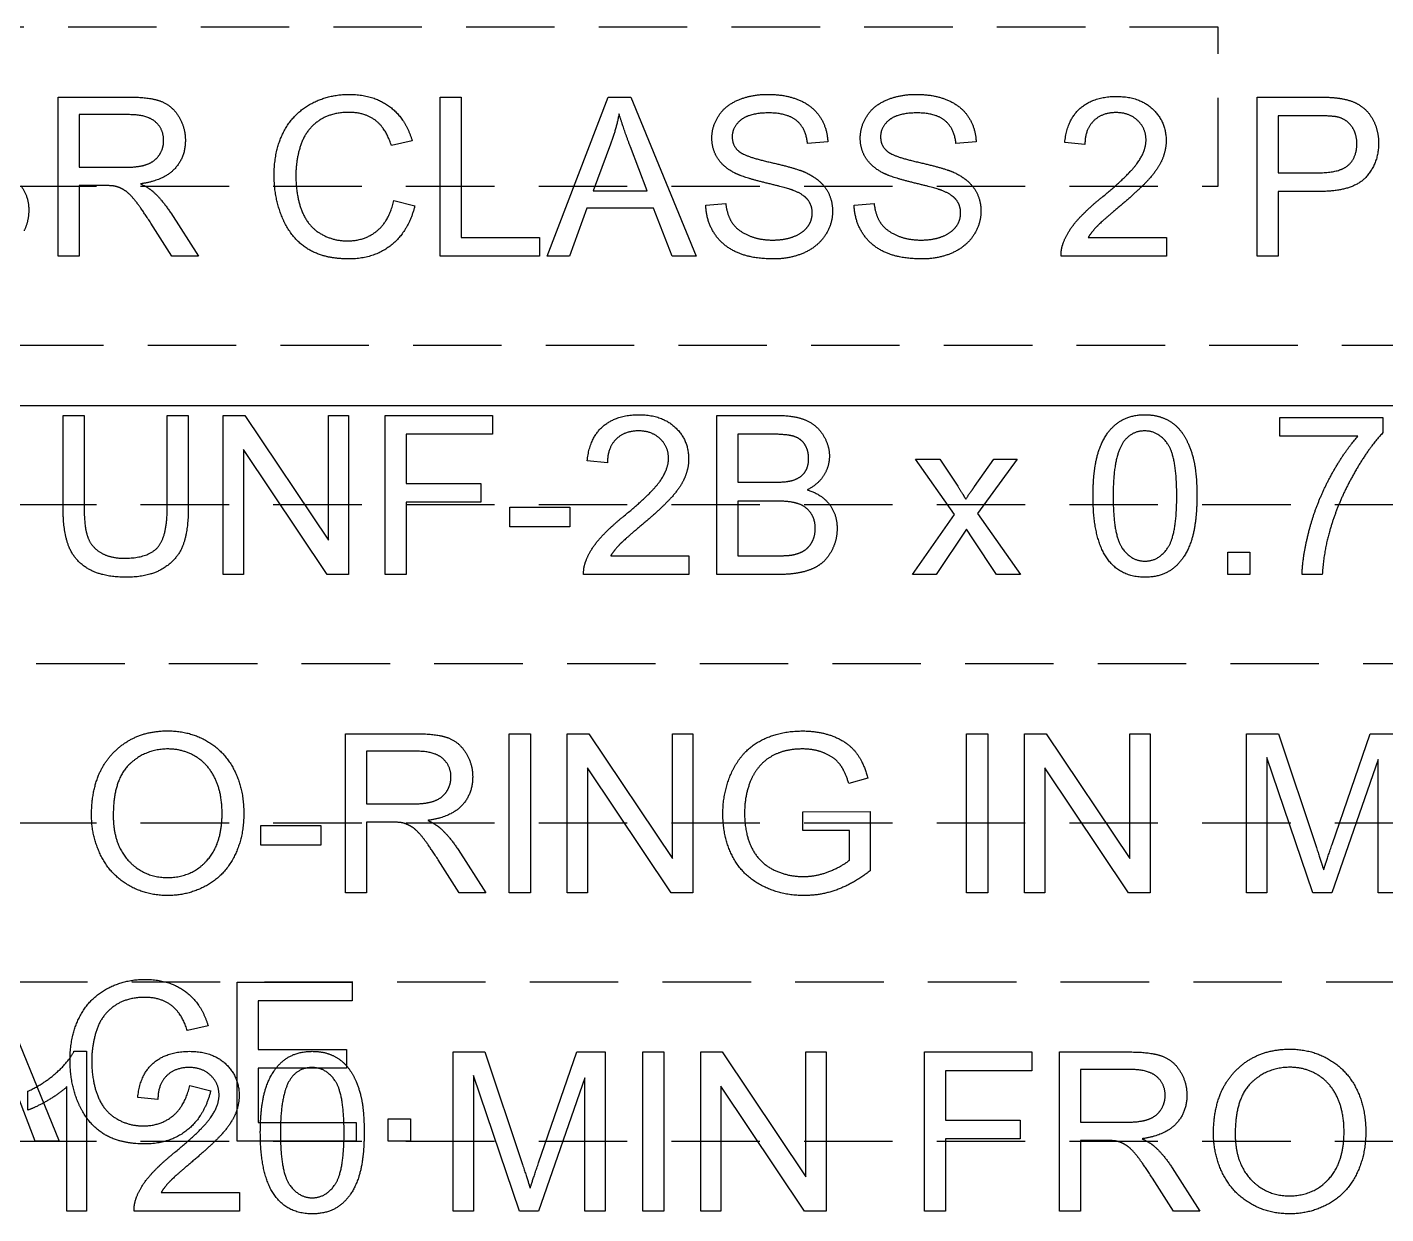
# Model space of a CAD drawing. Header units: millimetres. Extents: x 0 to 340, y 0 to 220.
# Drawn here: x 38.11 to 45.79, y 21.99 to 28.7 of the extents above; entities that cross this region are included whole.
import ezdxf

# ---------------------------------------------------------------- set-up
doc = ezdxf.new("R2010")
doc.units = ezdxf.units.MM
doc.linetypes.add('DASHED', pattern=[0.75, 0.5, -0.25])
doc.layers.get('0').update_dxf_attribs({"linetype": 'CONTINUOUS'})

msp = doc.modelspace()

# ---------------------------------------------------------------- linework, layer by layer
at = {"linetype": 'DASHED'}
for p, q in [((44.84, 28.7), (20, 28.7)), ((44.84, 27.8), (44.84, 28.7)), ((20, 27.8), (44.84, 27.8)), ((47.54, 26.9), (20, 26.9)), ((20, 26), (47.54, 26)), ((62.66, 25.1), (20, 25.1)), ((20, 24.2), (62.66, 24.2)), ((63.2, 23.3), (20, 23.3)), ((20, 22.4), (63.2, 22.4))]:
    msp.add_line(p, q, dxfattribs=at)
for p, q in [((38.2836, 27.4046), (38.2836, 28.3046)), ((38.2836, 28.3046), (38.6827, 28.3046)), ((40.4422, 27.4046), (40.4422, 28.3046)), ((40.4422, 28.3046), (40.5613, 28.3046)), ((40.5613, 28.3046), (40.5613, 27.5108)), ((41.0475, 27.4046), (41.3931, 28.3046)), ((41.3931, 28.3046), (41.5214, 28.3046)), ((41.5214, 28.3046), (41.8898, 27.4046)), ((45.06, 27.4046), (45.06, 28.3046)), ((45.06, 28.3046), (45.3995, 28.3046)), ((38.6876, 28.2052), (38.4027, 28.2052)), ((38.4027, 28.2052), (38.4027, 27.9074)), ((45.4093, 28.1984), (45.1791, 28.1984)), ((45.1791, 28.1984), (45.1791, 27.8767)), ((40.285, 28.0578), (40.1677, 28.0302)), ((41.406, 28.0382), (41.3072, 27.7742)), ((42.6338, 28.0511), (42.5197, 28.0425)), ((43.4724, 28.0511), (43.3583, 28.0425)), ((44.087, 28.0364), (43.9734, 28.048)), ((41.6123, 27.7742), (41.5184, 28.0235)), ((38.4027, 27.9074), (38.6587, 27.9074)), ((45.1791, 27.8767), (45.4118, 27.8767)), ((38.5409, 27.8043), (38.4027, 27.8043)), ((38.4027, 27.8043), (38.4027, 27.4046)), ((41.3072, 27.7742), (41.6123, 27.7742)), ((45.41, 27.7705), (45.1791, 27.7705)), ((45.1791, 27.7705), (45.1791, 27.4046)), ((38.9203, 27.6496), (39.0768, 27.4046)), ((40.1812, 27.7202), (40.3003, 27.6901)), ((41.2728, 27.6772), (41.1739, 27.4046)), ((41.6491, 27.6772), (41.2728, 27.6772)), ((41.7541, 27.4046), (41.6491, 27.6772)), ((41.9444, 27.6938), (42.0568, 27.7036)), ((42.783, 27.6938), (42.8954, 27.7036)), ((38.927, 27.4046), (38.8079, 27.5919)), ((40.5613, 27.5108), (41.0045, 27.5108)), ((41.0045, 27.5108), (41.0045, 27.4046)), ((44.106, 27.5108), (44.5474, 27.5108)), ((44.5474, 27.5108), (44.5474, 27.4046)), ((38.4027, 27.4046), (38.2836, 27.4046)), ((39.0768, 27.4046), (38.927, 27.4046)), ((41.0045, 27.4046), (40.4422, 27.4046)), ((41.1739, 27.4046), (41.0475, 27.4046)), ((41.8898, 27.4046), (41.7541, 27.4046)), ((44.5474, 27.4046), (43.9525, 27.4046)), ((45.1791, 27.4046), (45.06, 27.4046)), ((20, 26.56), (80, 26.56)), ((38.3119, 25.9847), (38.3119, 26.5046)), ((38.3119, 26.5046), (38.431, 26.5046)), ((38.431, 26.5046), (38.431, 25.9853)), ((38.9006, 26.5046), (39.0197, 26.5046)), ((38.9006, 25.9853), (38.9006, 26.5046)), ((39.0197, 26.5046), (39.0197, 25.9847)), ((39.2168, 25.6046), (39.2168, 26.5046)), ((39.2168, 26.5046), (39.339, 26.5046)), ((39.339, 26.5046), (39.8117, 25.798)), ((39.8117, 25.798), (39.8117, 26.5046)), ((39.8117, 26.5046), (39.9259, 26.5046)), ((39.9259, 26.5046), (39.9259, 25.6046)), ((40.1321, 25.6046), (40.1321, 26.5046)), ((40.1321, 26.5046), (40.7393, 26.5046)), ((40.7393, 26.5046), (40.7393, 26.3984)), ((42.007, 25.6046), (42.007, 26.5046)), ((42.007, 26.5046), (42.3447, 26.5046)), ((45.189, 26.3868), (45.189, 26.493)), ((45.189, 26.493), (45.7716, 26.493)), ((45.7716, 26.493), (45.7716, 26.407)), ((40.7393, 26.3984), (40.2512, 26.3984)), ((40.2512, 26.3984), (40.2512, 26.1197)), ((42.306, 26.3984), (42.1261, 26.3984)), ((42.1261, 26.3984), (42.1261, 26.1265)), ((45.6297, 26.3868), (45.189, 26.3868)), ((39.8037, 25.6046), (39.331, 26.3119)), ((39.331, 26.3119), (39.331, 25.6046)), ((41.3882, 26.2364), (41.2746, 26.248)), ((43.3503, 25.9435), (43.1299, 26.2566)), ((43.1299, 26.2566), (43.268, 26.2566)), ((43.268, 26.2566), (43.3681, 26.1038)), ((43.4632, 26.1025), (43.5731, 26.2566)), ((43.7051, 26.2566), (43.4798, 25.9497)), ((43.5731, 26.2566), (43.7051, 26.2566)), ((40.2512, 26.1197), (40.6736, 26.1197)), ((40.6736, 26.1197), (40.6736, 26.0135)), ((42.1261, 26.1265), (42.3207, 26.1265)), ((40.6736, 26.0135), (40.2512, 26.0135)), ((40.2512, 26.0135), (40.2512, 25.6046)), ((40.8369, 25.8748), (40.8369, 25.9859)), ((40.8369, 25.9859), (41.1764, 25.9859)), ((41.1764, 25.9859), (41.1764, 25.8748)), ((42.3342, 26.0203), (42.1261, 26.0203)), ((42.1261, 26.0203), (42.1261, 25.7108)), ((43.1121, 25.6046), (43.3503, 25.9435)), ((43.4798, 25.9497), (43.7223, 25.6046)), ((41.1764, 25.8748), (40.8369, 25.8748)), ((43.4172, 25.8619), (43.2459, 25.6046)), ((43.4528, 25.8072), (43.4172, 25.8619)), ((43.5866, 25.6046), (43.4528, 25.8072)), ((44.8943, 25.6046), (44.8943, 25.7305)), ((44.8943, 25.7305), (45.0201, 25.7305)), ((45.0201, 25.7305), (45.0201, 25.6046)), ((41.4072, 25.7108), (41.8486, 25.7108)), ((41.8486, 25.7108), (41.8486, 25.6046)), ((42.1261, 25.7108), (42.3502, 25.7108)), ((39.331, 25.6046), (39.2168, 25.6046)), ((39.9259, 25.6046), (39.8037, 25.6046)), ((40.2512, 25.6046), (40.1321, 25.6046)), ((41.8486, 25.6046), (41.2538, 25.6046)), ((42.3502, 25.6046), (42.007, 25.6046)), ((43.2459, 25.6046), (43.1121, 25.6046)), ((43.7223, 25.6046), (43.5866, 25.6046)), ((45.0201, 25.6046), (44.8943, 25.6046)), ((45.4284, 25.6046), (45.3148, 25.6046)), ((39.9074, 23.8046), (39.9074, 24.7046)), ((39.9074, 24.7046), (40.3065, 24.7046)), ((40.8338, 23.8046), (40.8338, 24.7046)), ((40.8338, 24.7046), (40.9529, 24.7046)), ((40.9529, 24.7046), (40.9529, 23.8046)), ((41.1617, 23.8046), (41.1617, 24.7046)), ((41.1617, 24.7046), (41.2838, 24.7046)), ((41.2838, 24.7046), (41.7565, 23.998)), ((41.7565, 23.998), (41.7565, 24.7046)), ((41.7565, 24.7046), (41.8707, 24.7046)), ((41.8707, 24.7046), (41.8707, 23.8046)), ((43.4184, 23.8046), (43.4184, 24.7046)), ((43.4184, 24.7046), (43.5375, 24.7046)), ((43.5375, 24.7046), (43.5375, 23.8046)), ((43.7462, 23.8046), (43.7462, 24.7046)), ((43.7462, 24.7046), (43.8684, 24.7046)), ((43.8684, 24.7046), (44.3411, 23.998)), ((44.3411, 23.998), (44.3411, 24.7046)), ((44.3411, 24.7046), (44.4553, 24.7046)), ((44.4553, 24.7046), (44.4553, 23.8046)), ((45.0011, 23.8046), (45.0011, 24.7046)), ((45.0011, 24.7046), (45.1804, 24.7046)), ((45.1804, 24.7046), (45.3934, 24.0674)), ((45.4842, 24.0784), (45.6997, 24.7046)), ((45.6997, 24.7046), (45.86, 24.7046)), ((40.3114, 24.6052), (40.0265, 24.6052)), ((40.0265, 24.6052), (40.0265, 24.3074)), ((41.7486, 23.8046), (41.2759, 24.5119)), ((41.2759, 24.5119), (41.2759, 23.8046)), ((44.3332, 23.8046), (43.8604, 24.5119)), ((43.8604, 24.5119), (43.8604, 23.8046)), ((45.3762, 23.8046), (45.1159, 24.5708)), ((45.1159, 24.5708), (45.1159, 23.8046)), ((45.7452, 24.5579), (45.4836, 23.8046)), ((45.7452, 23.8046), (45.7452, 24.5579)), ((42.8598, 24.4529), (42.7523, 24.4235)), ((40.0265, 24.3074), (40.2825, 24.3074)), ((40.1647, 24.2043), (40.0265, 24.2043)), ((40.0265, 24.2043), (40.0265, 23.8046)), ((42.492, 24.2632), (42.8733, 24.2638)), ((42.492, 24.1576), (42.492, 24.2632)), ((42.8733, 24.2638), (42.8733, 23.9299)), ((39.4298, 24.0748), (39.4298, 24.1859)), ((39.4298, 24.1859), (39.7693, 24.1859)), ((39.7693, 24.1859), (39.7693, 24.0748)), ((42.7566, 24.1576), (42.492, 24.1576)), ((42.7566, 23.99), (42.7566, 24.1576)), ((39.7693, 24.0748), (39.4298, 24.0748)), ((40.5441, 24.0496), (40.7006, 23.8046)), ((40.5508, 23.8046), (40.4317, 23.9919)), ((40.0265, 23.8046), (39.9074, 23.8046)), ((40.7006, 23.8046), (40.5508, 23.8046)), ((40.9529, 23.8046), (40.8338, 23.8046)), ((41.2759, 23.8046), (41.1617, 23.8046)), ((41.8707, 23.8046), (41.7486, 23.8046)), ((43.5375, 23.8046), (43.4184, 23.8046)), ((43.8604, 23.8046), (43.7462, 23.8046)), ((44.4553, 23.8046), (44.3332, 23.8046)), ((45.1159, 23.8046), (45.0011, 23.8046)), ((45.4836, 23.8046), (45.3762, 23.8046)), ((45.86, 23.8046), (45.7452, 23.8046)), ((37.922, 23.3), (38.2904, 22.4)), ((39.296, 22.4), (39.296, 23.3)), ((39.296, 23.3), (39.9467, 23.3)), ((39.9467, 23.3), (39.9467, 23.1938)), ((39.9467, 23.1938), (39.4151, 23.1938)), ((39.4151, 23.1938), (39.4151, 22.9181)), ((39.1314, 23.0532), (39.0142, 23.0256)), ((38.3733, 22.9083), (38.4445, 22.9083)), ((38.4445, 22.9083), (38.4445, 22.0046)), ((39.4151, 22.9181), (39.913, 22.9181)), ((39.913, 22.9181), (39.913, 22.8126)), ((40.5164, 22.0046), (40.5164, 22.9046)), ((40.5164, 22.9046), (40.6957, 22.9046)), ((40.6957, 22.9046), (40.9087, 22.2674)), ((40.9996, 22.2784), (41.2151, 22.9046)), ((41.2151, 22.9046), (41.3753, 22.9046)), ((41.3753, 22.9046), (41.3753, 22.0046)), ((41.5877, 22.0046), (41.5877, 22.9046)), ((41.5877, 22.9046), (41.7068, 22.9046)), ((41.7068, 22.9046), (41.7068, 22.0046)), ((41.9156, 22.0046), (41.9156, 22.9046)), ((41.9156, 22.9046), (42.0377, 22.9046)), ((42.0377, 22.9046), (42.5104, 22.198)), ((42.5104, 22.198), (42.5104, 22.9046)), ((42.5104, 22.9046), (42.6246, 22.9046)), ((42.6246, 22.9046), (42.6246, 22.0046)), ((43.1802, 22.0046), (43.1802, 22.9046)), ((43.1802, 22.9046), (43.7874, 22.9046)), ((43.7874, 22.9046), (43.7874, 22.7984)), ((43.9439, 22.0046), (43.9439, 22.9046)), ((43.9439, 22.9046), (44.343, 22.9046)), ((39.913, 22.8126), (39.4151, 22.8126)), ((39.4151, 22.8126), (39.4151, 22.5062)), ((40.8915, 22.0046), (40.6312, 22.7708)), ((40.6312, 22.7708), (40.6312, 22.0046)), ((41.2605, 22.7579), (40.999, 22.0046)), ((41.2605, 22.0046), (41.2605, 22.7579)), ((43.7874, 22.7984), (43.2993, 22.7984)), ((43.2993, 22.7984), (43.2993, 22.5197)), ((44.3479, 22.8052), (44.063, 22.8052)), ((44.063, 22.8052), (44.063, 22.5074)), ((38.1547, 22.4), (38.0497, 22.6726)), ((38.113, 22.5756), (38.113, 22.6824)), ((38.334, 22.0046), (38.334, 22.7088)), ((39.0277, 22.7156), (39.1468, 22.6855)), ((42.5025, 22.0046), (42.0297, 22.7119)), ((42.0297, 22.7119), (42.0297, 22.0046)), ((38.8478, 22.6364), (38.7342, 22.648)), ((39.4151, 22.5062), (39.9676, 22.5062)), ((39.9676, 22.5062), (39.9676, 22.4)), ((40.1493, 22.4), (40.1493, 22.5259)), ((40.1493, 22.5259), (40.2752, 22.5259)), ((40.2752, 22.5259), (40.2752, 22.4)), ((43.2993, 22.5197), (43.7217, 22.5197)), ((43.7217, 22.5197), (43.7217, 22.4135)), ((44.063, 22.5074), (44.319, 22.5074)), ((38.2904, 22.4), (38.1547, 22.4)), ((39.9676, 22.4), (39.296, 22.4)), ((40.2752, 22.4), (40.1493, 22.4)), ((43.7217, 22.4135), (43.2993, 22.4135)), ((43.2993, 22.4135), (43.2993, 22.0046)), ((44.2012, 22.4043), (44.063, 22.4043)), ((44.063, 22.4043), (44.063, 22.0046)), ((44.5806, 22.2496), (44.7371, 22.0046)), ((44.5873, 22.0046), (44.4682, 22.1919)), ((38.8668, 22.1108), (39.3083, 22.1108)), ((39.3083, 22.1108), (39.3083, 22.0046)), ((38.4445, 22.0046), (38.334, 22.0046)), ((39.3083, 22.0046), (38.7134, 22.0046)), ((40.6312, 22.0046), (40.5164, 22.0046)), ((40.999, 22.0046), (40.8915, 22.0046)), ((41.3753, 22.0046), (41.2605, 22.0046)), ((41.7068, 22.0046), (41.5877, 22.0046)), ((42.0297, 22.0046), (41.9156, 22.0046)), ((42.6246, 22.0046), (42.5025, 22.0046)), ((43.2993, 22.0046), (43.1802, 22.0046)), ((44.063, 22.0046), (43.9439, 22.0046)), ((44.7371, 22.0046), (44.5873, 22.0046))]:
    msp.add_line(p, q)
for points in [[(38.6827, 28.3046), (38.803, 28.3046), (38.8656, 28.2804)], [(38.8656, 28.2804), (38.9282, 28.2561), (38.9657, 28.1947)], [(39.5584, 28.1067), (39.6121, 28.2113), (39.7113, 28.2657)], [(39.7113, 28.2657), (39.8104, 28.32), (39.9295, 28.32)], [(39.9295, 28.32), (40.0646, 28.32), (40.1567, 28.2512)], [(42.0175, 28.1994), (42.0561, 28.2586), (42.1304, 28.2893)], [(42.1304, 28.2893), (42.2047, 28.32), (42.2956, 28.32)], [(42.2956, 28.32), (42.3956, 28.32), (42.4721, 28.2878)], [(42.4721, 28.2878), (42.5485, 28.2555), (42.5896, 28.1929)], [(42.8561, 28.1994), (42.8948, 28.2586), (42.969, 28.2893)], [(42.969, 28.2893), (43.0433, 28.32), (43.1342, 28.32)], [(43.1342, 28.32), (43.2342, 28.32), (43.3107, 28.2878)], [(43.3107, 28.2878), (43.3871, 28.2555), (43.4282, 28.1929)], [(44.0612, 28.2417), (44.1373, 28.3083), (44.2656, 28.3083)], [(44.2656, 28.3083), (44.3952, 28.3083), (44.4707, 28.2365)], [(45.3995, 28.3046), (45.4892, 28.3046), (45.5364, 28.296)], [(45.5364, 28.296), (45.6027, 28.285), (45.6475, 28.254)], [(38.834, 28.1641), (38.7877, 28.2052), (38.6876, 28.2052)], [(38.9657, 28.1947), (39.0031, 28.1334), (39.0031, 28.0591)], [(39.9271, 28.2181), (39.8233, 28.2181), (39.7537, 28.1683)], [(40.0769, 28.1733), (40.0173, 28.2181), (39.9271, 28.2181)], [(40.1567, 28.2512), (40.2488, 28.1825), (40.285, 28.0578)], [(41.4545, 28.2101), (41.4373, 28.1235), (41.406, 28.0382)], [(41.5184, 28.0235), (41.4754, 28.137), (41.4545, 28.2101)], [(41.9788, 28.072), (41.9788, 28.1401), (42.0175, 28.1994)], [(42.3005, 28.215), (42.1924, 28.215), (42.143, 28.1754)], [(42.4573, 28.1714), (42.4042, 28.215), (42.3005, 28.215)], [(42.5896, 28.1929), (42.6308, 28.1303), (42.6338, 28.0511)], [(42.8174, 28.072), (42.8174, 28.1401), (42.8561, 28.1994)], [(43.1391, 28.215), (43.031, 28.215), (42.9816, 28.1754)], [(43.2959, 28.1714), (43.2428, 28.215), (43.1391, 28.215)], [(43.4282, 28.1929), (43.4694, 28.1303), (43.4724, 28.0511)], [(43.9734, 28.048), (43.9851, 28.1751), (44.0612, 28.2417)], [(44.2632, 28.2168), (44.1834, 28.2168), (44.1355, 28.169)], [(44.3856, 28.1717), (44.3387, 28.2168), (44.2632, 28.2168)], [(44.4707, 28.2365), (44.5462, 28.1647), (44.5462, 28.0585)], [(45.5205, 28.1905), (45.4904, 28.1984), (45.4093, 28.1984)], [(45.5957, 28.1373), (45.5671, 28.1776), (45.5205, 28.1905)], [(45.6475, 28.254), (45.6924, 28.223), (45.7197, 28.1671)], [(38.8804, 28.0591), (38.8804, 28.1229), (38.834, 28.1641)], [(39.5047, 27.8614), (39.5047, 28.002), (39.5584, 28.1067)], [(39.7537, 28.1683), (39.684, 28.1186), (39.6557, 28.0348)], [(40.1677, 28.0302), (40.1364, 28.1284), (40.0769, 28.1733)], [(42.143, 28.1754), (42.0936, 28.1358), (42.0936, 28.0799)], [(42.5197, 28.0425), (42.5104, 28.1278), (42.4573, 28.1714)], [(42.9816, 28.1754), (42.9322, 28.1358), (42.9322, 28.0799)], [(43.3583, 28.0425), (43.349, 28.1278), (43.2959, 28.1714)], [(44.1355, 28.169), (44.0876, 28.1211), (44.087, 28.0364)], [(44.4326, 28.0609), (44.4326, 28.1266), (44.3856, 28.1717)], [(45.6242, 28.0407), (45.6242, 28.0971), (45.5957, 28.1373)], [(45.7197, 28.1671), (45.747, 28.1113), (45.747, 28.0443)], [(38.8564, 27.9783), (38.8804, 28.0155), (38.8804, 28.0591)], [(39.0031, 28.0591), (39.0031, 27.9633), (38.9411, 27.8976)], [(39.6557, 28.0348), (39.6275, 27.951), (39.6275, 27.862)], [(42.0104, 27.9599), (41.9788, 28.01), (41.9788, 28.072)], [(42.0936, 28.0799), (42.0936, 28.0314), (42.1286, 28.0001)], [(42.849, 27.9599), (42.8174, 28.01), (42.8174, 28.072)], [(42.9322, 28.0799), (42.9322, 28.0314), (42.9672, 28.0001)], [(44.381, 27.928), (44.4326, 27.9983), (44.4326, 28.0609)], [(44.5462, 28.0585), (44.5462, 28.0044), (44.5241, 27.9523)], [(45.5757, 27.9197), (45.6242, 27.9627), (45.6242, 28.0407)], [(45.747, 28.0443), (45.747, 27.9295), (45.6739, 27.85)], [(38.7864, 27.9243), (38.8325, 27.9412), (38.8564, 27.9783)], [(42.1065, 27.8761), (42.042, 27.9099), (42.0104, 27.9599)], [(42.1286, 28.0001), (42.163, 27.9688), (42.3082, 27.936)], [(42.9451, 27.8761), (42.8806, 27.9099), (42.849, 27.9599)], [(42.9672, 28.0001), (43.0016, 27.9688), (43.1468, 27.936)], [(44.5241, 27.9523), (44.502, 27.9001), (44.4507, 27.8424)], [(38.6587, 27.9074), (38.7404, 27.9074), (38.7864, 27.9243)], [(38.9411, 27.8976), (38.8791, 27.8319), (38.7496, 27.8141)], [(42.2802, 27.82), (42.1562, 27.8497), (42.1065, 27.8761)], [(42.3082, 27.936), (42.4533, 27.9031), (42.5074, 27.8786)], [(42.5074, 27.8786), (42.586, 27.8424), (42.6234, 27.7868)], [(43.1188, 27.82), (42.9948, 27.8497), (42.9451, 27.8761)], [(43.1468, 27.936), (43.292, 27.9031), (43.346, 27.8786)], [(43.346, 27.8786), (43.4246, 27.8424), (43.462, 27.7868)], [(44.1827, 27.7374), (44.3295, 27.8577), (44.381, 27.928)], [(45.4118, 27.8767), (45.5272, 27.8767), (45.5757, 27.9197)], [(38.074, 27.8018), (38.1179, 27.7441), (38.1179, 27.6656)], [(38.6072, 27.8), (38.5869, 27.8043), (38.5409, 27.8043)], [(38.6615, 27.7761), (38.6348, 27.7932), (38.6072, 27.8)], [(38.7496, 27.8141), (38.7969, 27.7914), (38.8214, 27.7693)], [(39.5523, 27.6201), (39.5047, 27.7325), (39.5047, 27.8614)], [(39.6275, 27.862), (39.6275, 27.7472), (39.661, 27.6616)], [(42.4405, 27.7761), (42.4042, 27.7902), (42.2802, 27.82)], [(43.2791, 27.7761), (43.2428, 27.7902), (43.1188, 27.82)], [(44.4507, 27.8424), (44.3995, 27.7847), (44.2804, 27.684)], [(45.6739, 27.85), (45.6009, 27.7705), (45.41, 27.7705)], [(38.722, 27.7159), (38.6882, 27.7589), (38.6615, 27.7761)], [(38.8214, 27.7693), (38.8736, 27.7214), (38.9203, 27.6496)], [(42.5215, 27.723), (42.4969, 27.7546), (42.4405, 27.7761)], [(42.546, 27.649), (42.546, 27.6913), (42.5215, 27.723)], [(42.6234, 27.7868), (42.6608, 27.7312), (42.6608, 27.6588)], [(43.3601, 27.723), (43.3355, 27.7546), (43.2791, 27.7761)], [(43.3847, 27.649), (43.3847, 27.6913), (43.3601, 27.723)], [(43.462, 27.7868), (43.4995, 27.7312), (43.4995, 27.6588)], [(44.0382, 27.6011), (44.0882, 27.66), (44.1827, 27.7374)], [(38.1179, 27.6656), (38.1179, 27.6023), (38.0912, 27.548)], [(38.8079, 27.5919), (38.7557, 27.6729), (38.722, 27.7159)], [(39.661, 27.6616), (39.6944, 27.5759), (39.765, 27.5336)], [(40.0873, 27.5489), (40.1567, 27.6066), (40.1812, 27.7202)], [(40.3003, 27.6901), (40.2629, 27.5434), (40.1656, 27.4663)], [(41.9938, 27.532), (41.9469, 27.6035), (41.9444, 27.6938)], [(42.0568, 27.7036), (42.0647, 27.6361), (42.0939, 27.5928)], [(42.5206, 27.5719), (42.546, 27.6072), (42.546, 27.649)], [(42.6608, 27.6588), (42.6608, 27.587), (42.6197, 27.5234)], [(42.8324, 27.532), (42.7855, 27.6035), (42.783, 27.6938)], [(42.8954, 27.7036), (42.9033, 27.6361), (42.9325, 27.5928)], [(43.3592, 27.5719), (43.3847, 27.6072), (43.3847, 27.649)], [(43.4995, 27.6588), (43.4995, 27.587), (43.4583, 27.5234)], [(44.2804, 27.684), (44.1809, 27.6005), (44.1527, 27.5707)], [(39.691, 27.4485), (39.5999, 27.5078), (39.5523, 27.6201)], [(42.0939, 27.5928), (42.1231, 27.5495), (42.1845, 27.5228)], [(42.4429, 27.5164), (42.4951, 27.5366), (42.5206, 27.5719)], [(42.9325, 27.5928), (42.9617, 27.5495), (43.0231, 27.5228)], [(43.2815, 27.5164), (43.3337, 27.5366), (43.3592, 27.5719)], [(43.9654, 27.4814), (43.9881, 27.5422), (44.0382, 27.6011)], [(44.1527, 27.5707), (44.1244, 27.5409), (44.106, 27.5108)], [(39.765, 27.5336), (39.8356, 27.4912), (39.9179, 27.4912)], [(39.9179, 27.4912), (40.0179, 27.4912), (40.0873, 27.5489)], [(42.1234, 27.4249), (42.0408, 27.4605), (41.9938, 27.532)], [(42.1845, 27.5228), (42.2458, 27.4961), (42.3226, 27.4961)], [(42.3226, 27.4961), (42.3907, 27.4961), (42.4429, 27.5164)], [(42.6197, 27.5234), (42.5786, 27.4599), (42.5015, 27.4246)], [(42.962, 27.4249), (42.8794, 27.4605), (42.8324, 27.532)], [(43.0231, 27.5228), (43.0845, 27.4961), (43.1612, 27.4961)], [(43.1612, 27.4961), (43.2293, 27.4961), (43.2815, 27.5164)], [(43.4583, 27.5234), (43.4172, 27.4599), (43.3401, 27.4246)], [(39.9277, 27.3893), (39.7822, 27.3893), (39.691, 27.4485)], [(40.1656, 27.4663), (40.0683, 27.3893), (39.9277, 27.3893)], [(42.3281, 27.3893), (42.2059, 27.3893), (42.1234, 27.4249)], [(42.5015, 27.4246), (42.4245, 27.3893), (42.3281, 27.3893)], [(43.1667, 27.3893), (43.0445, 27.3893), (42.962, 27.4249)], [(43.3401, 27.4246), (43.2631, 27.3893), (43.1667, 27.3893)], [(43.9525, 27.4046), (43.9513, 27.4445), (43.9654, 27.4814)], [(41.3624, 26.4417), (41.4385, 26.5083), (41.5669, 26.5083)], [(41.5669, 26.5083), (41.6964, 26.5083), (41.7719, 26.4365)], [(42.3447, 26.5046), (42.4478, 26.5046), (42.5101, 26.4773)], [(44.2635, 26.4555), (44.3282, 26.5083), (44.4265, 26.5083)], [(44.4265, 26.5083), (44.4989, 26.5083), (44.5535, 26.4792)], [(41.2746, 26.248), (41.2863, 26.3751), (41.3624, 26.4417)], [(41.5644, 26.4168), (41.4846, 26.4168), (41.4367, 26.369)], [(41.6869, 26.3717), (41.6399, 26.4168), (41.5644, 26.4168)], [(41.7719, 26.4365), (41.8474, 26.3647), (41.8474, 26.2585)], [(42.5101, 26.4773), (42.5724, 26.45), (42.6077, 26.3932)], [(44.1659, 26.3054), (44.1987, 26.4027), (44.2635, 26.4555)], [(44.4252, 26.4168), (44.3491, 26.4168), (44.3037, 26.3524)], [(44.5545, 26.3438), (44.5026, 26.4168), (44.4252, 26.4168)], [(44.5535, 26.4792), (44.6082, 26.45), (44.6438, 26.3951)], [(41.4367, 26.369), (41.3888, 26.3211), (41.3882, 26.2364)], [(41.7338, 26.2609), (41.7338, 26.3266), (41.6869, 26.3717)], [(42.4429, 26.3858), (42.403, 26.3984), (42.306, 26.3984)], [(42.5043, 26.3392), (42.4828, 26.3733), (42.4429, 26.3858)], [(42.5258, 26.2603), (42.5258, 26.3051), (42.5043, 26.3392)], [(42.6077, 26.3932), (42.643, 26.3364), (42.643, 26.2744)], [(44.3037, 26.3524), (44.2466, 26.2701), (44.2466, 26.0485)], [(44.6063, 26.0485), (44.6063, 26.2707), (44.5545, 26.3438)], [(44.6438, 26.3951), (44.6794, 26.3401), (44.6997, 26.2612)], [(45.471, 26.1513), (45.5456, 26.291), (45.6297, 26.3868)], [(45.7716, 26.407), (45.6856, 26.3156), (45.6012, 26.1639)], [(42.643, 26.2744), (42.643, 26.2167), (42.6117, 26.1658)], [(44.133, 26.0485), (44.133, 26.2081), (44.1659, 26.3054)], [(41.6823, 26.128), (41.7338, 26.1983), (41.7338, 26.2609)], [(41.8474, 26.2585), (41.8474, 26.2044), (41.8253, 26.1523)], [(42.5028, 26.1817), (42.5258, 26.213), (42.5258, 26.2603)], [(44.6997, 26.2612), (44.7199, 26.1823), (44.7199, 26.0485)], [(41.484, 25.9374), (41.6307, 26.0577), (41.6823, 26.128)], [(41.8253, 26.1523), (41.8032, 26.1001), (41.7519, 26.0424)], [(42.3207, 26.1265), (42.3999, 26.1265), (42.4343, 26.1369)], [(42.4343, 26.1369), (42.4797, 26.1504), (42.5028, 26.1817)], [(42.6117, 26.1658), (42.5804, 26.1148), (42.5172, 26.0835)], [(45.3565, 25.8613), (45.3965, 26.0117), (45.471, 26.1513)], [(45.6012, 26.1639), (45.5168, 26.0123), (45.4707, 25.852)], [(41.7519, 26.0424), (41.7007, 25.9847), (41.5816, 25.884)], [(42.5172, 26.0835), (42.5988, 26.0595), (42.6427, 26.0018)], [(43.3681, 26.1038), (43.3963, 26.0602), (43.4135, 26.0307)], [(43.4135, 26.0307), (43.4405, 26.0712), (43.4632, 26.1025)], [(44.222, 25.6826), (44.133, 25.795), (44.133, 26.0485)], [(44.2466, 26.0485), (44.2466, 25.8269), (44.2985, 25.7535)], [(44.5545, 25.7538), (44.6063, 25.8275), (44.6063, 26.0485)], [(44.7199, 26.0485), (44.7199, 25.8901), (44.6874, 25.7928)], [(38.3462, 25.759), (38.3119, 25.8416), (38.3119, 25.9847)], [(38.431, 25.9853), (38.431, 25.868), (38.4528, 25.8124)], [(38.8447, 25.7563), (38.9006, 25.8158), (38.9006, 25.9853)], [(39.0197, 25.9847), (39.0197, 25.849), (38.989, 25.7692)], [(42.4659, 26.0052), (42.4202, 26.0203), (42.3342, 26.0203)], [(42.5375, 25.953), (42.5117, 25.9902), (42.4659, 26.0052)], [(42.6427, 26.0018), (42.6866, 25.9441), (42.6866, 25.8656)], [(41.3394, 25.8011), (41.3894, 25.86), (41.484, 25.9374)], [(41.5816, 25.884), (41.4821, 25.8005), (41.4539, 25.7707)], [(42.5632, 25.8656), (42.5632, 25.9159), (42.5375, 25.953)], [(38.4528, 25.8124), (38.4746, 25.7569), (38.5277, 25.7268)], [(41.2666, 25.6814), (41.2894, 25.7422), (41.3394, 25.8011)], [(42.5454, 25.7897), (42.5632, 25.8226), (42.5632, 25.8656)], [(42.6866, 25.8656), (42.6866, 25.8023), (42.6599, 25.748)], [(45.3148, 25.6046), (45.3166, 25.7108), (45.3565, 25.8613)], [(45.4707, 25.852), (45.4376, 25.7391), (45.4284, 25.6046)], [(38.4611, 25.6329), (38.3806, 25.6765), (38.3462, 25.759)], [(38.5277, 25.7268), (38.5808, 25.6967), (38.6575, 25.6967)], [(38.6575, 25.6967), (38.7889, 25.6967), (38.8447, 25.7563)], [(38.989, 25.7692), (38.9583, 25.6894), (38.8782, 25.6393)], [(41.4539, 25.7707), (41.4257, 25.7409), (41.4072, 25.7108)], [(42.4312, 25.7151), (42.4724, 25.7225), (42.5, 25.7397)], [(42.5, 25.7397), (42.5276, 25.7569), (42.5454, 25.7897)], [(42.6599, 25.748), (42.6332, 25.6937), (42.5939, 25.6642)], [(44.2985, 25.7535), (44.3503, 25.6802), (44.4265, 25.6802)], [(44.4265, 25.6802), (44.5026, 25.6802), (44.5545, 25.7538)], [(44.6874, 25.7928), (44.6548, 25.6955), (44.5901, 25.6424)], [(41.2538, 25.6046), (41.2525, 25.6445), (41.2666, 25.6814)], [(42.3502, 25.7108), (42.4079, 25.7108), (42.4312, 25.7151)], [(42.5939, 25.6642), (42.5546, 25.6347), (42.4954, 25.6197)], [(44.4265, 25.5893), (44.2963, 25.5893), (44.222, 25.6826)], [(38.6679, 25.5893), (38.5415, 25.5893), (38.4611, 25.6329)], [(38.8782, 25.6393), (38.7981, 25.5893), (38.6679, 25.5893)], [(42.4954, 25.6197), (42.4362, 25.6046), (42.3502, 25.6046)], [(44.5901, 25.6424), (44.5253, 25.5893), (44.4265, 25.5893)], [(38.593, 24.5938), (38.7134, 24.7206), (38.9037, 24.7206)], [(38.9037, 24.7206), (39.0283, 24.7206), (39.1284, 24.6611)], [(39.1284, 24.6611), (39.2284, 24.6015), (39.2809, 24.495)], [(40.3065, 24.7046), (40.4268, 24.7046), (40.4894, 24.6804)], [(40.4894, 24.6804), (40.552, 24.6561), (40.5895, 24.5947)], [(42.0957, 24.4956), (42.1507, 24.6095), (42.2538, 24.6647)], [(42.2538, 24.6647), (42.357, 24.72), (42.4914, 24.72)], [(42.4914, 24.72), (42.589, 24.72), (42.6679, 24.6884)], [(42.6679, 24.6884), (42.7468, 24.6568), (42.7916, 24.6003)], [(38.4727, 24.243), (38.4727, 24.4671), (38.593, 24.5938)], [(38.9043, 24.6181), (38.7778, 24.6181), (38.6867, 24.5312)], [(39.0648, 24.573), (38.9933, 24.6181), (38.9043, 24.6181)], [(39.1735, 24.4459), (39.1364, 24.5278), (39.0648, 24.573)], [(40.4578, 24.5641), (40.4115, 24.6052), (40.3114, 24.6052)], [(40.5895, 24.5947), (40.6269, 24.5334), (40.6269, 24.4591)], [(42.3508, 24.5932), (42.2913, 24.5683), (42.2547, 24.5278)], [(42.492, 24.6181), (42.4104, 24.6181), (42.3508, 24.5932)], [(42.616, 24.5944), (42.5602, 24.6181), (42.492, 24.6181)], [(42.702, 24.5315), (42.6719, 24.5708), (42.616, 24.5944)], [(42.7916, 24.6003), (42.8364, 24.5438), (42.8598, 24.4529)], [(38.6867, 24.5312), (38.5955, 24.4443), (38.5955, 24.2411)], [(40.5042, 24.4591), (40.5042, 24.5229), (40.4578, 24.5641)], [(42.0408, 24.2503), (42.0408, 24.3817), (42.0957, 24.4956)], [(42.2547, 24.5278), (42.2182, 24.4873), (42.198, 24.4388)], [(42.7523, 24.4235), (42.7321, 24.4922), (42.702, 24.5315)], [(39.2106, 24.254), (39.2106, 24.3639), (39.1735, 24.4459)], [(39.2809, 24.495), (39.3334, 24.3885), (39.3334, 24.2534)], [(40.4802, 24.3783), (40.5042, 24.4155), (40.5042, 24.4591)], [(40.6269, 24.4591), (40.6269, 24.3633), (40.5649, 24.2976)], [(42.198, 24.4388), (42.1636, 24.3553), (42.1636, 24.2577)], [(40.4102, 24.3243), (40.4563, 24.3412), (40.4802, 24.3783)], [(40.2825, 24.3074), (40.3642, 24.3074), (40.4102, 24.3243)], [(40.5649, 24.2976), (40.5029, 24.2319), (40.3734, 24.2141)], [(38.5243, 24.0183), (38.4727, 24.1245), (38.4727, 24.243)], [(38.5955, 24.2411), (38.5955, 24.0784), (38.683, 23.9848)], [(39.1238, 23.9857), (39.2106, 24.0803), (39.2106, 24.254)], [(39.3334, 24.2534), (39.3334, 24.1165), (39.2782, 24.0085)], [(40.231, 24.2), (40.2107, 24.2043), (40.1647, 24.2043)], [(40.2853, 24.1761), (40.2586, 24.1932), (40.231, 24.2)], [(40.3734, 24.2141), (40.4207, 24.1914), (40.4452, 24.1693)], [(42.096, 24.0103), (42.0408, 24.1177), (42.0408, 24.2503)], [(42.1636, 24.2577), (42.1636, 24.1374), (42.205, 24.0563)], [(40.3458, 24.1159), (40.312, 24.1589), (40.2853, 24.1761)], [(40.4317, 23.9919), (40.3795, 24.0729), (40.3458, 24.1159)], [(40.4452, 24.1693), (40.4974, 24.1214), (40.5441, 24.0496)], [(42.205, 24.0563), (42.2465, 23.9753), (42.3257, 23.936)], [(45.3934, 24.0674), (45.4229, 23.9784), (45.4364, 23.9342)], [(45.4364, 23.9342), (45.4517, 23.9833), (45.4842, 24.0784)], [(38.6759, 23.8507), (38.5759, 23.9121), (38.5243, 24.0183)], [(38.683, 23.9848), (38.7705, 23.8912), (38.9025, 23.8912)], [(38.9025, 23.8912), (39.0369, 23.8912), (39.1238, 23.9857)], [(39.2782, 24.0085), (39.2229, 23.9004), (39.1216, 23.8449)], [(42.2597, 23.8461), (42.1513, 23.9029), (42.096, 24.0103)], [(42.6449, 23.9265), (42.7186, 23.9563), (42.7566, 23.99)], [(42.3257, 23.936), (42.4048, 23.8967), (42.4939, 23.8967)], [(42.4939, 23.8967), (42.5712, 23.8967), (42.6449, 23.9265)], [(42.8733, 23.9299), (42.7855, 23.8599), (42.6922, 23.8246)], [(38.9031, 23.7893), (38.776, 23.7893), (38.6759, 23.8507)], [(39.1216, 23.8449), (39.0203, 23.7893), (38.9031, 23.7893)], [(42.5006, 23.7893), (42.368, 23.7893), (42.2597, 23.8461)], [(42.6922, 23.8246), (42.5988, 23.7893), (42.5006, 23.7893)], [(38.5577, 23.261), (38.6569, 23.3153), (38.776, 23.3153)], [(38.776, 23.3153), (38.9111, 23.3153), (39.0031, 23.2466)], [(38.4049, 23.102), (38.4586, 23.2067), (38.5577, 23.261)], [(38.7735, 23.2134), (38.6698, 23.2134), (38.6001, 23.1637)], [(38.9233, 23.1686), (38.8638, 23.2134), (38.7735, 23.2134)], [(39.0031, 23.2466), (39.0952, 23.1778), (39.1314, 23.0532)], [(38.6001, 23.1637), (38.5304, 23.114), (38.5022, 23.0302)], [(39.0142, 23.0256), (38.9829, 23.1238), (38.9233, 23.1686)], [(38.3512, 22.8568), (38.3512, 22.9973), (38.4049, 23.102)], [(38.5022, 23.0302), (38.4739, 22.9464), (38.4739, 22.8574)], [(38.275, 22.788), (38.3444, 22.85), (38.3733, 22.9083)], [(38.822, 22.8417), (38.8982, 22.9083), (39.0265, 22.9083)], [(39.0265, 22.9083), (39.156, 22.9083), (39.2315, 22.8365)], [(39.5572, 22.8555), (39.622, 22.9083), (39.7202, 22.9083)], [(39.7202, 22.9083), (39.7926, 22.9083), (39.8473, 22.8792)], [(44.343, 22.9046), (44.4633, 22.9046), (44.5259, 22.8804)], [(44.9342, 22.7938), (45.0545, 22.9206), (45.2448, 22.9206)], [(45.2448, 22.9206), (45.3694, 22.9206), (45.4695, 22.8611)], [(38.3987, 22.6155), (38.3512, 22.7278), (38.3512, 22.8568)], [(38.4739, 22.8574), (38.4739, 22.7426), (38.5074, 22.6569)], [(38.7342, 22.648), (38.7459, 22.7751), (38.822, 22.8417)], [(39.024, 22.8168), (38.9442, 22.8168), (38.8963, 22.769)], [(39.1465, 22.7717), (39.0995, 22.8168), (39.024, 22.8168)], [(39.2315, 22.8365), (39.307, 22.7647), (39.307, 22.6585)], [(39.4596, 22.7054), (39.4924, 22.8027), (39.5572, 22.8555)], [(39.719, 22.8168), (39.6428, 22.8168), (39.5974, 22.7524)], [(39.8482, 22.7438), (39.7963, 22.8168), (39.719, 22.8168)], [(39.8473, 22.8792), (39.9019, 22.85), (39.9375, 22.7951)], [(44.5259, 22.8804), (44.5885, 22.8561), (44.626, 22.7947)], [(45.2454, 22.8181), (45.119, 22.8181), (45.0278, 22.7312)], [(45.406, 22.773), (45.3345, 22.8181), (45.2454, 22.8181)], [(45.4695, 22.8611), (45.5696, 22.8015), (45.6221, 22.695)], [(38.113, 22.6824), (38.2057, 22.726), (38.275, 22.788)], [(38.8963, 22.769), (38.8484, 22.7211), (38.8478, 22.6364)], [(39.1935, 22.6609), (39.1935, 22.7266), (39.1465, 22.7717)], [(39.5974, 22.7524), (39.5403, 22.6701), (39.5403, 22.4485)], [(39.9001, 22.4485), (39.9001, 22.6707), (39.8482, 22.7438)], [(39.9375, 22.7951), (39.9731, 22.7401), (39.9934, 22.6612)], [(44.4943, 22.7641), (44.448, 22.8052), (44.3479, 22.8052)], [(44.5407, 22.6591), (44.5407, 22.7229), (44.4943, 22.7641)], [(44.626, 22.7947), (44.6634, 22.7334), (44.6634, 22.6591)], [(44.8138, 22.443), (44.8138, 22.6671), (44.9342, 22.7938)], [(45.0278, 22.7312), (44.9366, 22.6443), (44.9366, 22.4411)], [(45.5146, 22.6459), (45.4775, 22.7278), (45.406, 22.773)], [(38.334, 22.7088), (38.2941, 22.6707), (38.2293, 22.6327)], [(38.5074, 22.6569), (38.5409, 22.5713), (38.6115, 22.5289)], [(38.9338, 22.5443), (39.0031, 22.602), (39.0277, 22.7156)], [(39.1468, 22.6855), (39.1093, 22.5387), (39.012, 22.4617)], [(39.1419, 22.528), (39.1935, 22.5983), (39.1935, 22.6609)], [(39.307, 22.6585), (39.307, 22.6044), (39.2849, 22.5523)], [(39.4267, 22.4485), (39.4267, 22.6081), (39.4596, 22.7054)], [(39.9934, 22.6612), (40.0136, 22.5823), (40.0136, 22.4485)], [(44.5167, 22.5783), (44.5407, 22.6155), (44.5407, 22.6591)], [(44.6634, 22.6591), (44.6634, 22.5633), (44.6014, 22.4976)], [(45.6221, 22.695), (45.6746, 22.5885), (45.6746, 22.4534)], [(38.2293, 22.6327), (38.1645, 22.5946), (38.113, 22.5756)], [(38.5375, 22.4439), (38.4463, 22.5031), (38.3987, 22.6155)], [(44.4467, 22.5243), (44.4928, 22.5412), (44.5167, 22.5783)], [(45.5518, 22.454), (45.5518, 22.5639), (45.5146, 22.6459)], [(38.6115, 22.5289), (38.6821, 22.4866), (38.7643, 22.4866)], [(38.7643, 22.4866), (38.8644, 22.4866), (38.9338, 22.5443)], [(38.9436, 22.3374), (39.0903, 22.4577), (39.1419, 22.528)], [(39.2849, 22.5523), (39.2628, 22.5001), (39.2116, 22.4424)], [(44.319, 22.5074), (44.4007, 22.5074), (44.4467, 22.5243)], [(38.7741, 22.3847), (38.6287, 22.3847), (38.5375, 22.4439)], [(39.012, 22.4617), (38.9147, 22.3847), (38.7741, 22.3847)], [(39.2116, 22.4424), (39.1603, 22.3847), (39.0412, 22.284)], [(39.5158, 22.0826), (39.4267, 22.195), (39.4267, 22.4485)], [(39.5403, 22.4485), (39.5403, 22.2269), (39.5922, 22.1535)], [(39.8482, 22.1538), (39.9001, 22.2275), (39.9001, 22.4485)], [(40.0136, 22.4485), (40.0136, 22.2901), (39.9811, 22.1928)], [(44.6014, 22.4976), (44.5394, 22.4319), (44.4099, 22.4141)], [(44.8654, 22.2183), (44.8138, 22.3245), (44.8138, 22.443)], [(44.9366, 22.4411), (44.9366, 22.2784), (45.0241, 22.1848)], [(45.4649, 22.1857), (45.5518, 22.2803), (45.5518, 22.454)], [(45.6746, 22.4534), (45.6746, 22.3165), (45.6193, 22.2085)], [(44.2675, 22.4), (44.2472, 22.4043), (44.2012, 22.4043)], [(44.3218, 22.3761), (44.2951, 22.3932), (44.2675, 22.4)], [(44.3823, 22.3159), (44.3485, 22.3589), (44.3218, 22.3761)], [(44.4099, 22.4141), (44.4572, 22.3914), (44.4817, 22.3693)], [(44.4817, 22.3693), (44.5339, 22.3214), (44.5806, 22.2496)], [(38.799, 22.2011), (38.849, 22.26), (38.9436, 22.3374)], [(39.0412, 22.284), (38.9417, 22.2005), (38.9135, 22.1707)], [(40.9517, 22.1342), (40.9671, 22.1833), (40.9996, 22.2784)], [(44.4682, 22.1919), (44.416, 22.2729), (44.3823, 22.3159)], [(38.7263, 22.0814), (38.749, 22.1422), (38.799, 22.2011)], [(39.9811, 22.1928), (39.9486, 22.0955), (39.8838, 22.0424)], [(40.9087, 22.2674), (40.9382, 22.1784), (40.9517, 22.1342)], [(45.0171, 22.0507), (44.917, 22.1121), (44.8654, 22.2183)], [(45.6193, 22.2085), (45.5641, 22.1004), (45.4628, 22.0449)], [(38.9135, 22.1707), (38.8853, 22.1409), (38.8668, 22.1108)], [(39.5922, 22.1535), (39.6441, 22.0802), (39.7202, 22.0802)], [(39.7202, 22.0802), (39.7963, 22.0802), (39.8482, 22.1538)], [(45.0241, 22.1848), (45.1116, 22.0912), (45.2436, 22.0912)], [(45.2436, 22.0912), (45.378, 22.0912), (45.4649, 22.1857)], [(38.7134, 22.0046), (38.7121, 22.0445), (38.7263, 22.0814)], [(39.7202, 21.9893), (39.59, 21.9893), (39.5158, 22.0826)], [(39.8838, 22.0424), (39.819, 21.9893), (39.7202, 21.9893)], [(45.2442, 21.9893), (45.1171, 21.9893), (45.0171, 22.0507)], [(45.4628, 22.0449), (45.3615, 21.9893), (45.2442, 21.9893)]]:
    msp.add_open_spline(points, degree=2)

doc.saveas('drawing.dxf')
